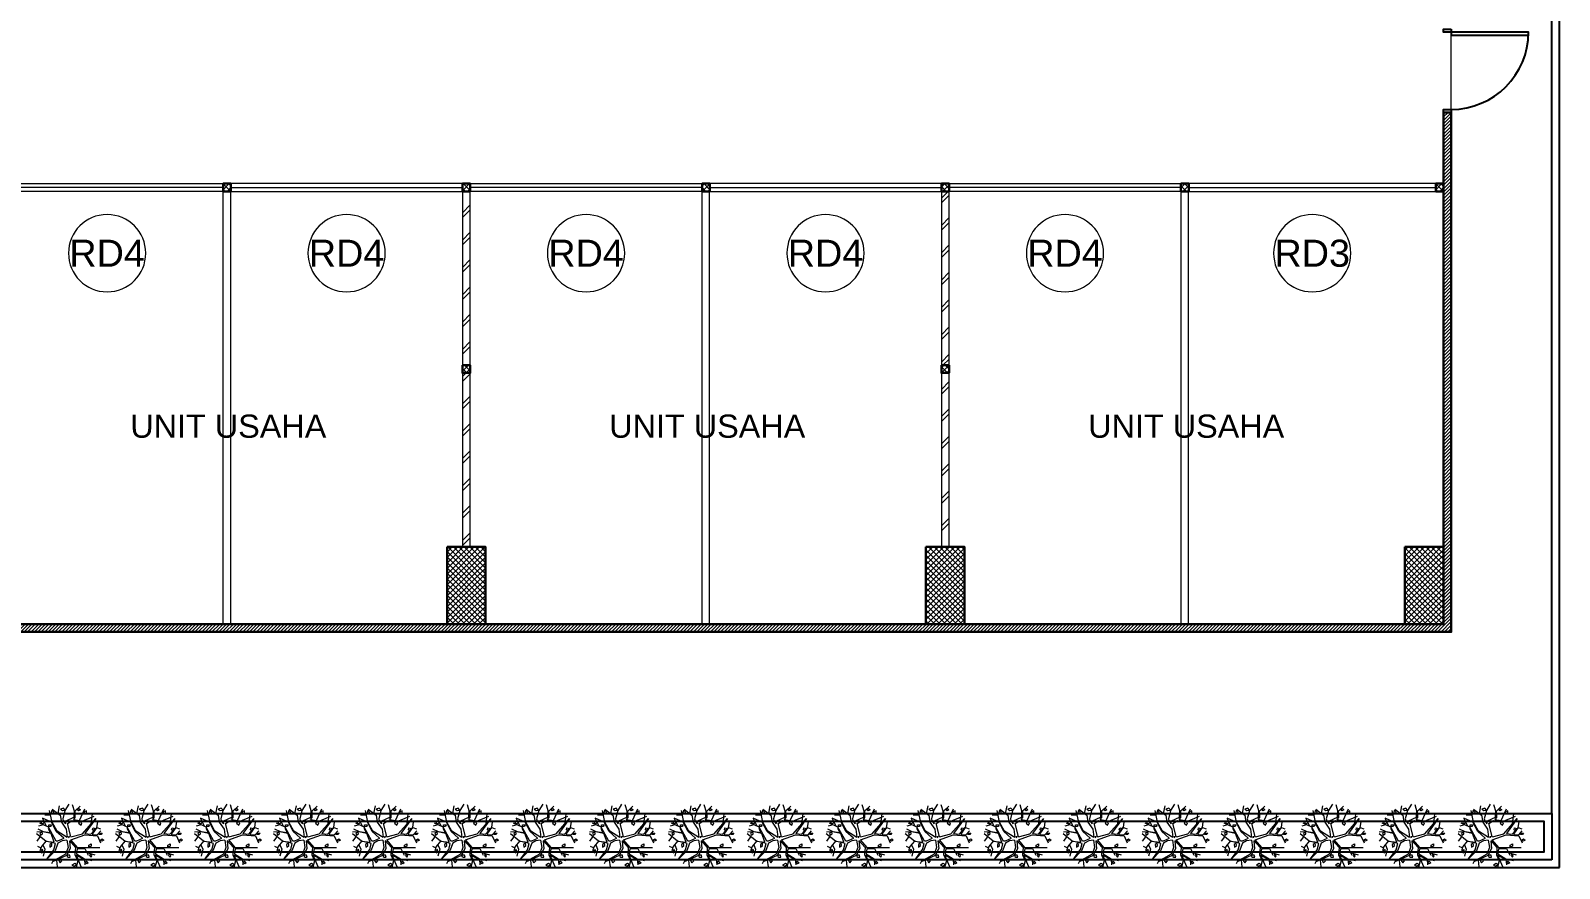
# Model space of a CAD drawing. Header units: millimetres. Extents: x -108 to 351, y -17 to 192.
# Drawn here: x 177.53 to 197.32, y 39.94 to 50.78 of the extents above; entities that cross this region are included whole.
import ezdxf
from ezdxf.enums import TextEntityAlignment as Align

# ---------------------------------------------------------------- set-up
doc = ezdxf.new("R2010")
doc.units = ezdxf.units.MM
for name, color, linetype, lineweight in [('ars', 11, 'Continuous', 0), ('KOL', 1, 'Continuous', 30), ('KOLOM', 4, 'Continuous', 9), ('lan', 7, 'Continuous', 15), ('NOT', 7, 'Continuous', 20), ('POHON', 62, 'Continuous', 5), ('tem', 5, 'Continuous', 20)]:
    doc.layers.add(name, color=color, linetype=linetype, lineweight=lineweight)
doc.layers.add('Kusen', color=30, linetype='Continuous')
doc.styles.add('ATTR', font='romans.shx', dxfattribs={"width": 0.8, "height": 0.56})
doc.styles.add('S', font='simplex', dxfattribs={"width": 0.75})
doc.styles.get("Standard").update_dxf_attribs({"font": 'arial.ttf'})
pattern_1 = [(45, (0, -3e-11), (-0.1767767, 0.1767767), []), (45, (0.0625, -3e-11), (-0.1767767, 0.1767767), [])]

# ---------------------------------------------------------------- blocks, each defined once
blk = doc.blocks.new('K 10.10')
at = {"layer": 'ars'}
h = blk.add_hatch(dxfattribs=at)
h.set_pattern_fill('_USER', color=256, scale=0.05, angle=45, double=1, pattern_type=0)
h.set_pattern_definition([(45, (0, 0), (-0.035355339, 0.035355339), []), (135, (0, 0), (-0.035355339, -0.035355339), [])])
h.paths.add_polyline_path([(1560.538, 1380.407), (1560.638, 1380.407), (1560.638, 1380.507), (1560.538, 1380.507)])
at = {"layer": 'KOL'}
blk.add_lwpolyline([(1560.538, 1380.407), (1560.638, 1380.407), (1560.638, 1380.507), (1560.538, 1380.507)], close=True, dxfattribs=at)
blk = doc.blocks.new('k2')
at = {"layer": 'ars'}
h = blk.add_hatch(dxfattribs=at)
h.set_pattern_fill('_USER', color=256, scale=0.05, angle=45, double=1, pattern_type=0)
h.set_pattern_definition([(45, (0, -5), (-0.03535534, 0.03535534), []), (135, (0, -5), (-0.03535534, -0.03535534), [])])
h.paths.add_polyline_path([(-0.25, -0.5), (0.25, -0.5), (0.25, 0.5), (-0.25, 0.5)])
at = {"layer": 'KOL'}
blk.add_lwpolyline([(-0.25, -0.5), (0.25, -0.5), (0.25, 0.5), (-0.25, 0.5)], close=True, dxfattribs=at)
blk = doc.blocks.new('bola-3')
at = {"layer": 'POHON'}
for p, q in [((-0.8, 1.61), (-0.7, 2.14)), ((-0.05, 2.25), (-0.32, 1.8)), ((0.18, 2.23), (0.33, 1.73)), ((0.39, 1.79), (0.73, 2.12)), ((-1.25, 1.01), (-1.87, 1.29)), ((-1.87, 1.27), (-1.62, 0.76)), ((-1.31, 1.47), (-1.72, 1.49)), ((-1.21, 1.01), (-1.38, 1.8)), ((-1.2, 1.91), (-0.65, 1.5)), ((-0.65, 1.5), (-0.57, 1.01)), ((-0.32, 1.8), (-0.47, 1.24)), ((-0.47, 1.24), (-0.44, 1.1)), ((-0.44, 1.1), (-0.28, 0.89)), ((-0.28, 0.89), (-0.25, 1.1)), ((-0.25, 1.1), (0.3, 1.34)), ((-0.15, 0.92), (0.18, 1.12)), ((0.18, 1.12), (0.75, 1.04)), ((0.37, 1.33), (0.26, 1.2)), ((0.27, 1.2), (0.69, 1.12)), ((0.31, 1.34), (0.33, 1.77)), ((0.36, 1.79), (0.37, 1.33)), ((0.69, 1.12), (1.06, 1.93)), ((0.75, 1.04), (1.69, 1.43)), ((0.88, 0.2), (1.81, 1.27)), ((1.81, 1.26), (1.06, 0.22)), ((1.55, 1.59), (1.47, 0.89)), ((-1.65, -0.31), (-2.28, 0.2)), ((-1.84, 0.34), (-2.27, 0.32)), ((-2.05, 0), (-2.27, -0.31)), ((-2.2, 0.55), (-1.82, 0.37)), ((-1.83, 0.82), (-2.16, 0.74)), ((-1.47, 0.67), (-2.06, 0.94)), ((-1.28, 0.22), (-1.84, 0.34)), ((-1.82, 0.37), (-1.35, 0.29)), ((-0.94, -0.31), (-1.47, 0.67)), ((-1.36, 0.34), (-1.47, 0.57)), ((-1.35, 0.29), (-1.36, 0.34)), ((-1.06, -0.37), (-1.28, 0.22)), ((-0.92, 0.36), (-1.25, 1.01)), ((-0.87, 0.39), (-1.21, 1.01)), ((-0.41, -0.1), (-0.92, 0.36)), ((-0.17, -0.05), (-0.87, 0.39)), ((-0.57, 1.01), (-0.24, 0.53)), ((-0.24, 0.53), (-0.17, -0.03)), ((0.08, 0.02), (-0.15, 0.92)), ((0.08, -0.21), (1.04, 0.13)), ((0.09, 0), (0.88, 0.2)), ((1.04, 0.13), (1.92, 0.07)), ((1.06, 0.22), (1.46, 0.18)), ((1.46, 0.18), (1.87, 0.64)), ((1.87, 0.64), (1.55, 0.18)), ((1.55, 0.16), (1.91, 0.13)), ((1.88, 0.64), (1.94, 1.04)), ((1.88, 0.64), (2.13, 0.55)), ((1.91, 0.13), (2.16, 0.41)), ((1.92, 0.07), (2.14, -0.42)), ((-2, -0.77), (-2.19, -0.67)), ((-1.95, -0.67), (-2.05, -0.98)), ((-1.65, -0.31), (-1.95, -0.67)), ((-1.84, -0.56), (-1.71, -0.86)), ((-1.71, -0.86), (-1.83, -1.35)), ((-0.98, -0.47), (-1.65, -0.31)), ((-1.64, -0.31), (-1.06, -0.37)), ((-1.62, -1.62), (-1.1, -0.91)), ((-1.01, -0.97), (-1.62, -1.6)), ((-1.09, -0.91), (-0.98, -0.47)), ((-0.81, -0.45), (-1.01, -0.97)), ((-0.83, -0.31), (-0.94, -0.31)), ((-0.41, -0.12), (-0.83, -0.31)), ((-0.52, -0.28), (-0.81, -0.45)), ((-0.19, -0.24), (-0.52, -0.28)), ((-0.11, -0.75), (-0.28, -1.21)), ((0.03, -0.81), (-0.21, -1.3)), ((-0.19, -0.24), (-0.11, -0.75)), ((-0.02, -0.26), (0.41, -0.75)), ((-0.02, -0.28), (0.03, -0.81)), ((0.08, -0.23), (0.51, -0.74)), ((0.41, -0.75), (0.37, -1.25)), ((0.52, -0.84), (0.47, -1.18)), ((0.51, -0.74), (2.08, -0.74)), ((0.52, -0.84), (1.06, -0.82)), ((1.06, -0.82), (1.29, -1.28)), ((-1.18, -1.72), (-1.25, -1.88)), ((-0.28, -1.21), (-1.18, -1.71)), ((-0.21, -1.3), (-1.18, -1.72)), ((-0.9, -1.62), (-0.85, -2.08)), ((0.37, -1.25), (0.56, -1.67)), ((0.56, -1.67), (0.42, -2.18)), ((0.44, -1.25), (0.78, -2.06)), ((0.45, -1.27), (1.03, -1.57)), ((0.47, -1.18), (1.03, -1.53)), ((1.03, -1.53), (1.54, -1.65)), ((1.03, -1.57), (1.06, -1.94)), ((1.19, -1.09), (1.73, -1.25))]:
    blk.add_line(p, q, dxfattribs=at)
for points in [[(-1.73, 1.01), (-1.89, 1.06), (-1.98, 0.96), (-1.84, 0.9)], [(-1.23, 1.8), (-1.27, 1.66), (-1.14, 1.57), (-1.1, 1.71)], [(-0.43, 1.97), (-0.64, 1.91), (-0.5, 1.81), (-0.31, 1.84)], [(0.49, 1.88), (0.64, 1.95), (0.74, 1.86), (0.61, 1.79)], [(1.16, 1.78), (1, 1.73), (1, 1.6), (1.16, 1.62)], [(-1.9, 0.32), (-2.05, 0.25), (-2, 0.11), (-1.87, 0.2)], [(-1.44, 0.68), (-1.44, 0.83), (-1.27, 0.83), (-1.3, 0.7)], [(0, 0.02), (-0.07, 0), (-0.08, -0.05), (-0.03, -0.03)], [(0.69, 1.05), (0.62, 0.94), (0.79, 0.81), (0.85, 0.96)], [(1.67, 0.41), (1.59, 0.48), (1.62, 0.61), (1.71, 0.59)], [(2.03, 0.16), (2.08, 0.25), (2.25, 0.25), (2.17, 0.15)], [(-1.87, -0.88), (-1.98, -0.98), (-1.94, -1.11), (-1.83, -1.04)], [(-1.24, -0.45), (-1.37, -0.54), (-1.36, -0.72), (-1.22, -0.61)], [(1.32, -0.71), (1.32, -0.58), (1.48, -0.49), (1.48, -0.64)], [(2.1, -0.23), (2.24, -0.14), (2.35, -0.23), (2.22, -0.31)], [(-0.67, -1.53), (-0.75, -1.64), (-0.65, -1.79), (-0.53, -1.66)], [(-0.17, -1.26), (-0.17, -1.37), (-0.1, -1.42), (0.04, -1.42), (0.01, -1.28), (-0.07, -1.26)], [(0.48, -1.92), (0.35, -1.84), (0.16, -1.95), (0.33, -2.03)], [(1.07, -1.75), (1.17, -1.68), (1.29, -1.79), (1.19, -1.86)], [(1.43, -1.18), (1.38, -1.29), (1.48, -1.4), (1.53, -1.29)]]:
    blk.add_lwpolyline(points, close=True, dxfattribs=at)
at = {"layer": 'POHON', "style": 'ATTR', "width": 0.8, "flags": 9}
blk.add_attdef('ESTCODE', (-0.07, 0), '', height=0.00000926, dxfattribs=at)
blk = doc.blocks.new('LANTAI-1')
at = {"layer": 'ars'}
h = blk.add_hatch(dxfattribs=at)
h.set_pattern_fill('ANSI31', color=256, scale=0.25, angle=180, style=0)
h.set_pattern_definition([(45, (37.817207, 49.424637), (-0.022097087, 0.022097087), [])])
h.paths.add_polyline_path([(6.617, 43.625), (37.717, 43.625), (37.817, 43.625), (37.817, 50.345), (37.717, 50.345), (37.717, 43.725), (6.617, 43.725)])
h = blk.add_hatch(dxfattribs=at)
h.set_pattern_fill('TEMBOK', color=256, scale=0.25)
h.set_pattern_definition(pattern_1)
h.paths.add_polyline_path([(25.017, 47.075), (25.117, 47.075), (25.117, 49.325), (25.017, 49.325)])
h = blk.add_hatch(dxfattribs=at)
h.set_pattern_fill('TEMBOK', color=256, scale=0.25)
h.set_pattern_definition(pattern_1)
h.paths.add_polyline_path([(31.217, 47.075), (31.317, 47.075), (31.317, 49.325), (31.217, 49.325)])
h = blk.add_hatch(dxfattribs=at)
h.set_pattern_fill('TEMBOK', color=256, scale=0.25)
h.set_pattern_definition(pattern_1)
h.paths.add_polyline_path([(25.017, 44.725), (25.117, 44.725), (25.117, 46.975), (25.017, 46.975)])
h = blk.add_hatch(dxfattribs=at)
h.set_pattern_fill('TEMBOK', color=256, scale=0.25)
h.set_pattern_definition(pattern_1)
h.paths.add_polyline_path([(31.217, 44.725), (31.317, 44.725), (31.317, 46.975), (31.217, 46.975)])
for p, q in [((39.117, 41.275), (39.117, 58.225)), ((39.217, 40.575), (39.217, 58.325)), ((8.468, 41.275), (39.117, 41.275)), ((39.117, 41.275), (39.117, 40.675)), ((8.467, 40.575), (39.217, 40.575)), ((39.117, 40.675), (8.468, 40.675))]:
    blk.add_line(p, q)
blk.add_lwpolyline([(8.568, 41.175), (39.017, 41.175), (39.017, 40.775), (8.568, 40.775)], close=True)
at = {"layer": 'KOL'}
blk.add_lwpolyline([(6.617, 43.625), (37.717, 43.625), (37.817, 43.625), (37.817, 50.345), (37.717, 50.345), (37.717, 43.725), (6.617, 43.725), (6.617, 43.625)], dxfattribs=at)
at = {"layer": 'Kusen'}
for points in [[(37.817, 51.425), (37.817, 51.385), (37.717, 51.385), (37.717, 51.425)], [(37.817, 51.385), (37.817, 51.345), (38.817, 51.345), (38.817, 51.385)], [(37.817, 50.385), (37.817, 50.345), (37.717, 50.345), (37.717, 50.385)]]:
    blk.add_lwpolyline(points, close=True, dxfattribs=at)
blk.add_arc((37.817, 51.385), 1, 270, 0, dxfattribs=at)
at = {"layer": 'lan'}
for p, q in [((37.817, 50.385), (37.817, 51.345)), ((21.917, 49.375), (18.917, 49.375)), ((22.017, 49.375), (25.017, 49.375)), ((28.117, 49.375), (25.117, 49.375)), ((28.217, 49.375), (31.217, 49.375)), ((34.317, 49.375), (31.317, 49.375)), ((34.417, 49.375), (37.617, 49.375))]:
    blk.add_line(p, q, dxfattribs=at)
for points in [[(18.917, 49.325), (18.917, 49.425), (21.917, 49.425), (21.917, 49.325)], [(21.917, 43.725), (22.017, 43.725), (22.017, 49.325), (21.917, 49.325)], [(25.017, 49.325), (25.017, 49.425), (22.017, 49.425), (22.017, 49.325)], [(25.117, 49.325), (25.117, 49.425), (28.117, 49.425), (28.117, 49.325)], [(28.117, 43.725), (28.217, 43.725), (28.217, 49.325), (28.117, 49.325)], [(31.217, 49.325), (31.217, 49.425), (28.217, 49.425), (28.217, 49.325)], [(31.317, 49.325), (31.317, 49.425), (34.317, 49.425), (34.317, 49.325)], [(34.317, 43.725), (34.417, 43.725), (34.417, 49.325), (34.317, 49.325)], [(37.617, 49.325), (37.617, 49.425), (34.417, 49.425), (34.417, 49.325)]]:
    blk.add_lwpolyline(points, close=True, dxfattribs=at)
at = {"layer": 'tem', "ltscale": 2}
for points in [[(25.017, 47.075), (25.117, 47.075), (25.117, 49.325), (25.017, 49.325)], [(31.217, 47.075), (31.317, 47.075), (31.317, 49.325), (31.217, 49.325)], [(25.017, 44.725), (25.117, 44.725), (25.117, 46.975), (25.017, 46.975)], [(31.217, 44.725), (31.317, 44.725), (31.317, 46.975), (31.217, 46.975)]]:
    blk.add_lwpolyline(points, close=True, dxfattribs=at)
at = {"layer": 'KOL', "xscale": -1, "rotation": 180}
for p in [(25.067, 44.225), (31.267, 44.225), (37.467, 44.225)]:
    blk.add_blockref('k2', p, dxfattribs=at)
at = {"layer": 'KOLOM', "extrusion": (0, 0, -1), "zscale": -1}
for p in [(-1582.556, -1331.082), (-1585.656, -1331.082), (-1588.756, -1331.082), (-1591.856, -1331.082), (-1594.956, -1331.082), (-1598.256, -1331.082)]:
    blk.add_blockref('K 10.10', p, dxfattribs=at)
at = {"layer": 'KOLOM', "extrusion": (0, 0, -1), "zscale": -1, "rotation": 180}
for p in [(1535.521, 1427.482), (1529.321, 1427.482)]:
    blk.add_blockref('K 10.10', p, dxfattribs=at)
at = {"layer": 'POHON', "linetype": 'ByBlock', "lineweight": -3, "xscale": 0.1875, "yscale": 0.1875, "zscale": 0.1875}
for p in [(19.932, 40.975), (20.954, 40.975), (21.976, 40.975), (22.998, 40.975), (24.021, 40.975), (25.043, 40.975), (26.065, 40.975), (27.087, 40.975), (28.11, 40.975), (29.132, 40.975), (30.154, 40.975), (31.176, 40.975), (32.198, 40.975), (33.221, 40.975), (34.243, 40.975), (35.265, 40.975), (36.287, 40.975), (37.31, 40.975), (38.332, 40.975)]:
    blk.add_blockref('bola-3', p, dxfattribs=at)
blk = doc.blocks.new('NAV')
blk.add_circle((0, -0.4), 0.4)
at = {"style": 'S', "width": 0.75, "flags": 4}
blk.add_attdef('AV', text='', height=0.3, dxfattribs=at).set_placement((0, -0.4), align=Align.MIDDLE)

msp = doc.modelspace()

# ---------------------------------------------------------------- block references
at = {"color": 2}
msp.add_blockref('LANTAI-1', (158.10666, -0.62888), dxfattribs=at)
at = {"layer": 'NOT'}
ref = msp.add_blockref('NAV', (178.52386, 47.39576), dxfattribs=dict(at, xscale=-1.25, yscale=1.25, zscale=1.25, rotation=180))
ref.add_attrib('AV', 'RD4', dxfattribs={"layer": '0', "height": 0.35, "flags": 4}).set_placement((178.52386, 47.89576), align=Align.MIDDLE)
ref = msp.add_blockref('NAV', (181.62386, 47.39576), dxfattribs=dict(at, xscale=-1.25, yscale=1.25, zscale=1.25, rotation=180))
ref.add_attrib('AV', 'RD4', dxfattribs={"layer": '0', "height": 0.35, "flags": 4}).set_placement((181.62386, 47.89576), align=Align.MIDDLE)
ref = msp.add_blockref('NAV', (184.72386, 47.39576), dxfattribs=dict(at, xscale=-1.25, yscale=1.25, zscale=1.25, rotation=180))
ref.add_attrib('AV', 'RD4', dxfattribs={"layer": '0', "height": 0.35, "flags": 4}).set_placement((184.72386, 47.89576), align=Align.MIDDLE)
ref = msp.add_blockref('NAV', (187.82386, 47.39576), dxfattribs=dict(at, xscale=-1.25, yscale=1.25, zscale=1.25, rotation=180))
ref.add_attrib('AV', 'RD4', dxfattribs={"layer": '0', "height": 0.35, "flags": 4}).set_placement((187.82386, 47.89576), align=Align.MIDDLE)
ref = msp.add_blockref('NAV', (190.92386, 47.39576), dxfattribs=dict(at, xscale=-1.25, yscale=1.25, zscale=1.25, rotation=180))
ref.add_attrib('AV', 'RD4', dxfattribs={"layer": '0', "height": 0.35, "flags": 4}).set_placement((190.92386, 47.89576), align=Align.MIDDLE)
ref = msp.add_blockref('NAV', (194.12386, 47.39576), dxfattribs=dict(at, xscale=-1.25, yscale=1.25, zscale=1.25, rotation=180))
ref.add_attrib('AV', 'RD3', dxfattribs={"layer": '0', "height": 0.35, "flags": 4}).set_placement((194.12386, 47.89576), align=Align.MIDDLE)

# ---------------------------------------------------------------- texts
at = {"layer": 'NOT', "char_height": 0.3, "attachment_point": 1}
for insert in [(178.74617, 45.80823), (184.94617, 45.80823), (191.14617, 45.80823)]:
    msp.add_mtext_dynamic_manual_height_columns('\\pi0.077964;UNIT USAHA', width=2.6617262, gutter_width=1, heights=[0], dxfattribs=dict(at, insert=insert))

doc.saveas('drawing.dxf')
